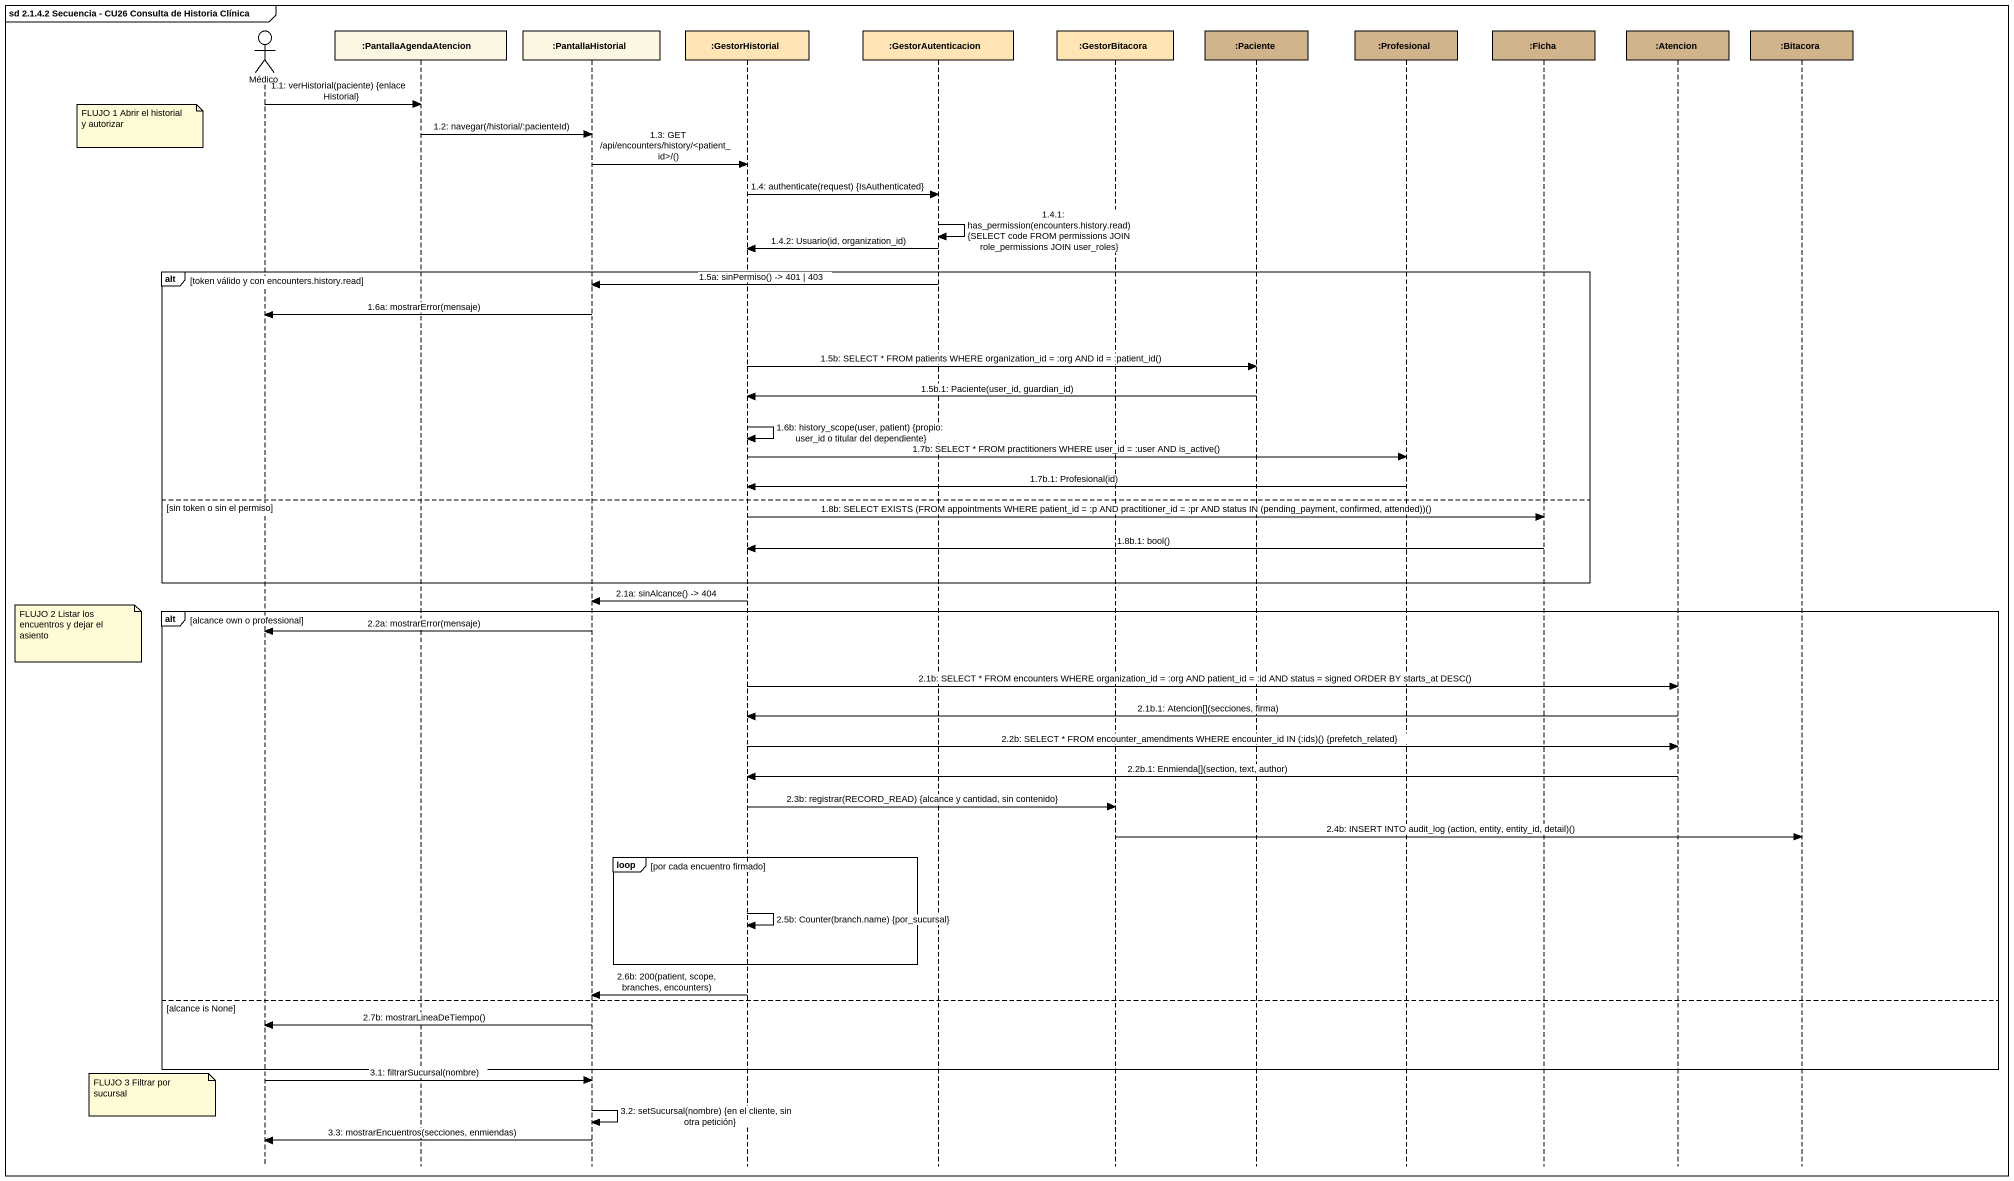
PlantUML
@startuml
mainframe sd 2.1.4.2 Secuencia - CU26 Consulta de Historia Clínica
hide footbox
actor Médico
participant ":PantallaAgendaAtencion" as PantallaAgendaAtencion
participant ":PantallaHistorial" as PantallaHistorial
participant ":GestorHistorial" as GestorHistorial #FFE4B5
participant ":GestorAutenticacion" as GestorAutenticacion #FFE4B5
participant ":GestorBitacora" as GestorBitacora #FFE4B5
participant ":Paciente" as Paciente #D2B48C
participant ":Profesional" as Profesional #D2B48C
participant ":Ficha" as Ficha #D2B48C
participant ":Atencion" as Atencion #D2B48C
participant ":Bitacora" as Bitacora #D2B48C

Médico -> PantallaAgendaAtencion : 1.1: verHistorial(paciente) {enlace Historial}
note left of Médico : FLUJO 1 Abrir el historial y autorizar
PantallaAgendaAtencion -> PantallaHistorial : 1.2: navegar(/historial/:pacienteId)
PantallaHistorial -> GestorHistorial : 1.3: GET /api/encounters/history/<patient_id>/()
GestorHistorial -> GestorAutenticacion : 1.4: authenticate(request) {IsAuthenticated}
GestorAutenticacion -> GestorAutenticacion : 1.4.1: has_permission(encounters.history.read) {SELECT code FROM permissions JOIN role_permissions JOIN user_roles}
GestorAutenticacion -> GestorHistorial : 1.4.2: Usuario(id, organization_id)
alt token válido y con encounters.history.read
  GestorAutenticacion -> PantallaHistorial : 1.5a: sinPermiso() -> 401 | 403
  PantallaHistorial -> Médico : 1.6a: mostrarError(mensaje)
  GestorHistorial -> Paciente : 1.5b: SELECT * FROM patients WHERE organization_id = :org AND id = :patient_id()
  Paciente -> GestorHistorial : 1.5b.1: Paciente(user_id, guardian_id)
  GestorHistorial -> GestorHistorial : 1.6b: history_scope(user, patient) {propio: user_id o titular del dependiente}
  GestorHistorial -> Profesional : 1.7b: SELECT * FROM practitioners WHERE user_id = :user AND is_active()
  Profesional -> GestorHistorial : 1.7b.1: Profesional(id)
else sin token o sin el permiso
  GestorHistorial -> Ficha : 1.8b: SELECT EXISTS (FROM appointments WHERE patient_id = :p AND practitioner_id = :pr AND status IN (pending_payment, confirmed, attended))()
  Ficha -> GestorHistorial : 1.8b.1: bool()
end
GestorHistorial -> PantallaHistorial : 2.1a: sinAlcance() -> 404
alt alcance own o professional
  PantallaHistorial -> Médico : 2.2a: mostrarError(mensaje)
  note left of Médico : FLUJO 2 Listar los encuentros y dejar el asiento
  GestorHistorial -> Atencion : 2.1b: SELECT * FROM encounters WHERE organization_id = :org AND patient_id = :id AND status = signed ORDER BY starts_at DESC()
  Atencion -> GestorHistorial : 2.1b.1: Atencion[](secciones, firma)
  GestorHistorial -> Atencion : 2.2b: SELECT * FROM encounter_amendments WHERE encounter_id IN (:ids)() {prefetch_related}
  Atencion -> GestorHistorial : 2.2b.1: Enmienda[](section, text, author)
  GestorHistorial -> GestorBitacora : 2.3b: registrar(RECORD_READ) {alcance y cantidad, sin contenido}
  GestorBitacora -> Bitacora : 2.4b: INSERT INTO audit_log (action, entity, entity_id, detail)()
  loop por cada encuentro firmado
    GestorHistorial -> GestorHistorial : 2.5b: Counter(branch.name) {por_sucursal}
  end
  GestorHistorial -> PantallaHistorial : 2.6b: 200(patient, scope, branches, encounters)
else alcance is None
  PantallaHistorial -> Médico : 2.7b: mostrarLineaDeTiempo()
end
Médico -> PantallaHistorial : 3.1: filtrarSucursal(nombre)
note left of Médico : FLUJO 3 Filtrar por sucursal
PantallaHistorial -> PantallaHistorial : 3.2: setSucursal(nombre) {en el cliente, sin otra petición}
PantallaHistorial -> Médico : 3.3: mostrarEncuentros(secciones, enmiendas)
@enduml
